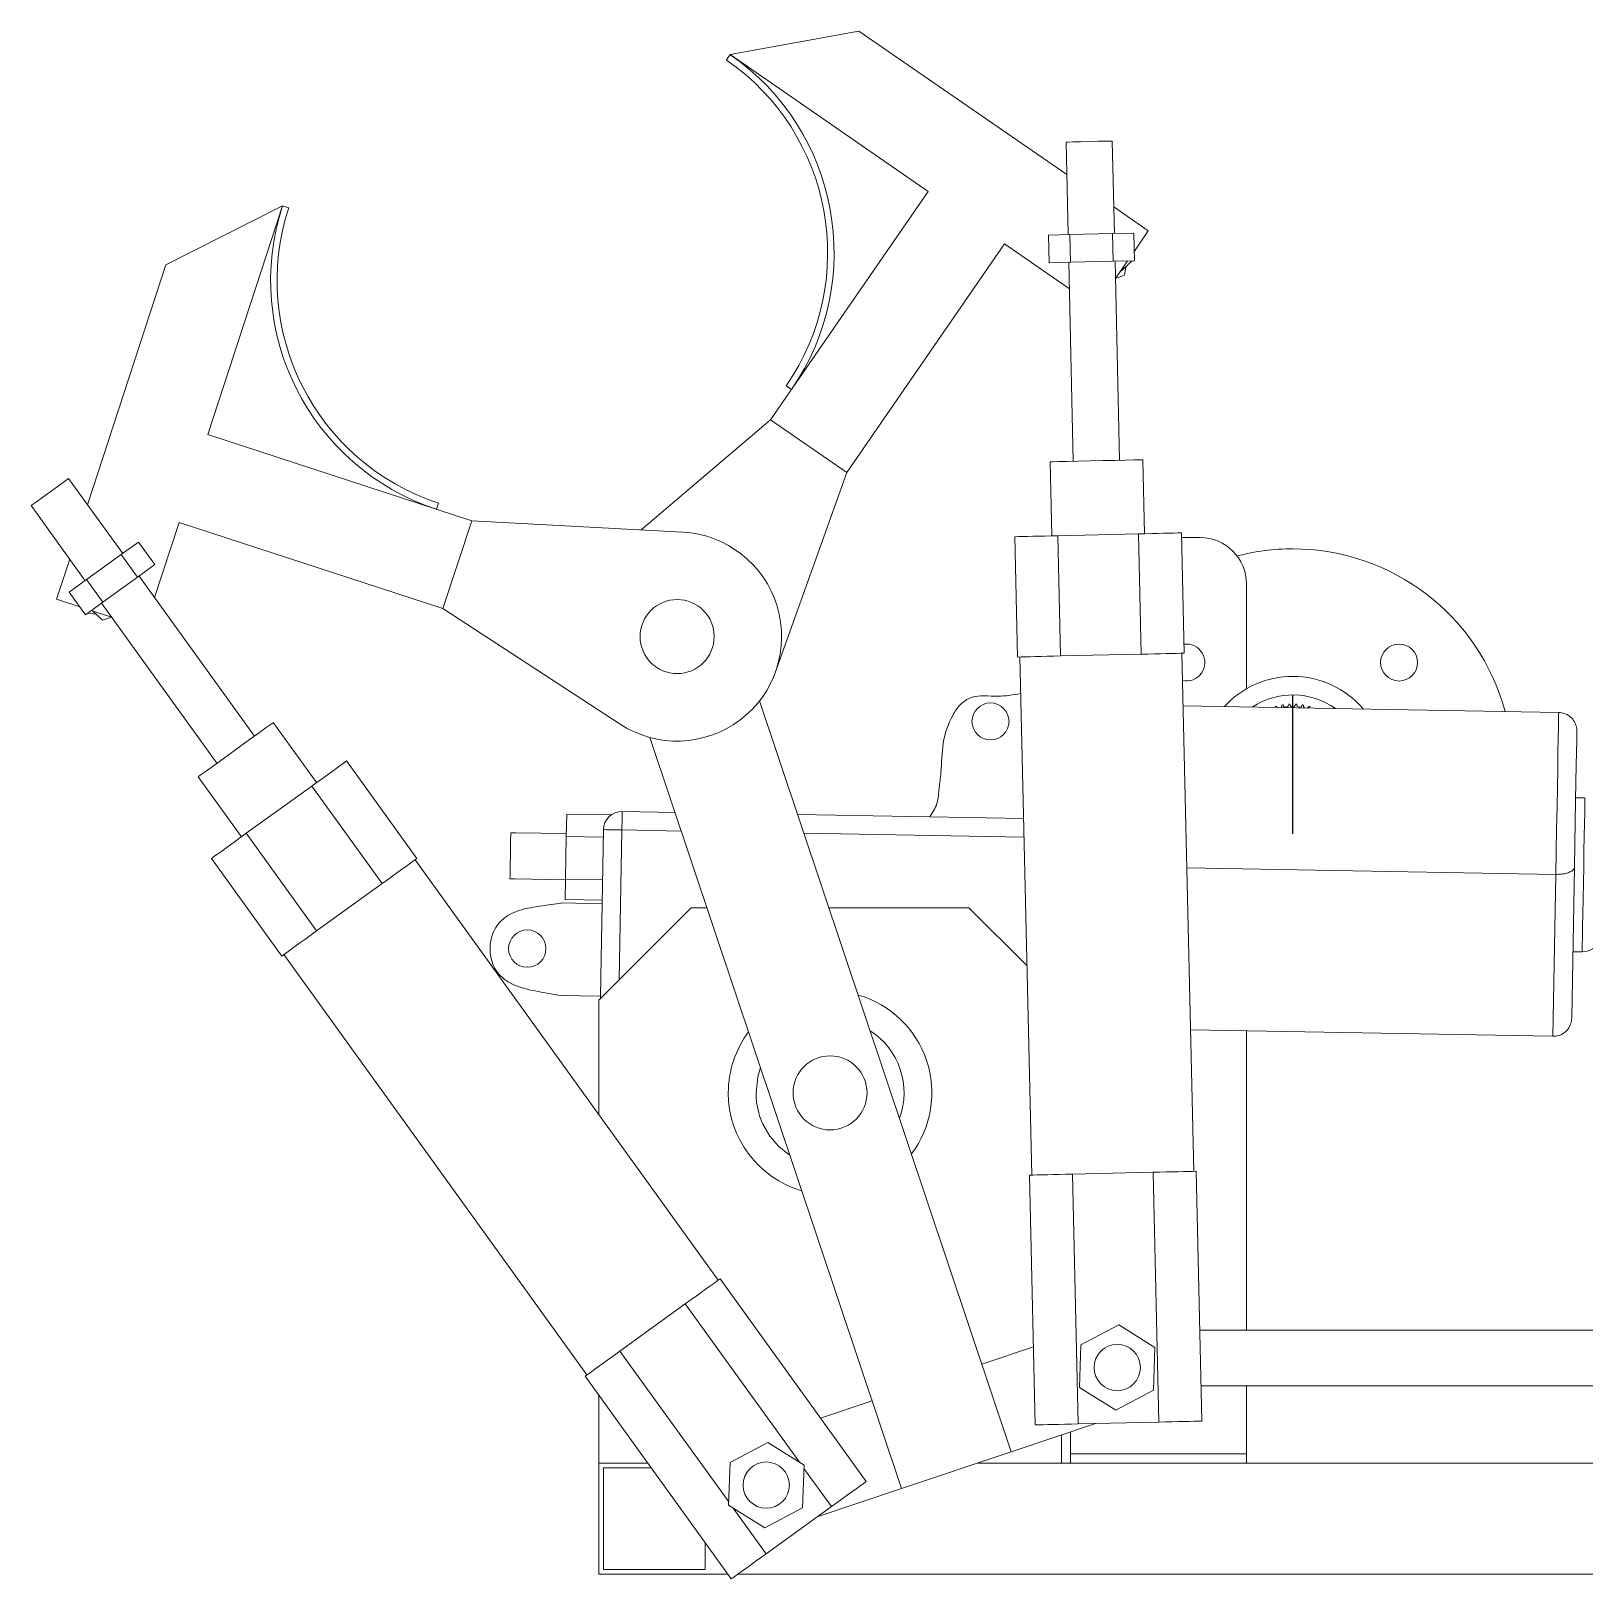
# Model space of a CAD drawing. Header units: millimetres. Extents: x 0 to 1189, y 0 to 841.
# Drawn here: x 503.95 to 537.53, y 718.86 to 752.31 of the extents above; entities that cross this region are included whole.
import ezdxf

# ---------------------------------------------------------------- set-up
doc = ezdxf.new("R2010")
doc.units = ezdxf.units.MM
doc.linetypes.add('CENTERX2', pattern=[20.32, 12.7, -2.54, 2.54, -2.54])

msp = doc.modelspace()

# ---------------------------------------------------------------- linework, layer by layer
at = {"color": 7, "linetype": 'Continuous', "lineweight": 15}
for p, q in [((519.057, 751.804), (521.839, 752.314)), ((521.839, 752.314), (526.331, 749.213)), ((519.057, 751.804), (518.977, 751.689)), ((519.057, 751.804), (523.336, 748.85)), ((526.315, 749.916), (526.36, 747.916)), ((527.36, 747.939), (527.314, 749.938)), ((523.336, 748.85), (519.928, 743.912)), ((509.381, 748.539), (506.858, 747.26)), ((509.381, 748.539), (507.765, 743.597)), ((509.381, 748.539), (509.514, 748.496)), ((527.347, 748.512), (528.094, 747.996)), ((528.094, 747.996), (527.793, 747.56)), ((521.574, 742.776), (524.982, 747.714)), ((524.982, 747.714), (526.387, 746.744)), ((525.937, 747.906), (526.399, 747.917)), ((525.937, 747.906), (525.951, 747.306)), ((526.399, 747.917), (527.322, 747.938)), ((526.399, 747.917), (526.412, 747.317)), ((527.322, 747.938), (527.784, 747.949)), ((527.322, 747.938), (527.336, 747.338)), ((527.784, 747.949), (527.798, 747.349)), ((525.951, 747.306), (526.412, 747.317)), ((526.374, 747.316), (526.473, 743.016)), ((526.412, 747.317), (527.336, 747.338)), ((527.336, 747.338), (527.798, 747.349)), ((527.473, 743.039), (527.374, 747.339)), ((527.644, 747.345), (527.382, 746.966)), ((527.748, 747.348), (527.474, 747.098)), ((506.858, 747.26), (505.165, 742.077)), ((527.383, 746.965), (527.578, 747.037)), ((527.578, 747.037), (527.609, 747.222)), ((520.267, 744.65), (520.382, 744.57)), ((519.928, 743.912), (517.133, 741.533)), ((521.574, 742.776), (519.928, 743.912)), ((507.765, 743.597), (513.469, 741.733)), ((525.973, 743.005), (526.01, 741.405)), ((528.009, 741.451), (527.973, 743.051)), ((505.926, 741.021), (504.756, 742.643)), ((520.038, 738.47), (521.574, 742.776)), ((503.945, 742.058), (505.116, 740.436)), ((512.752, 742.114), (512.708, 741.981)), ((507.144, 741.696), (506.613, 740.07)), ((512.847, 739.832), (507.144, 741.696)), ((512.847, 739.832), (513.469, 741.733)), ((513.469, 741.733), (518.033, 741.484)), ((505.895, 740.999), (506.27, 741.269)), ((506.27, 741.269), (506.621, 740.783)), ((525.21, 741.387), (525.27, 738.787)), ((527.881, 741.448), (526.138, 741.408)), ((526.138, 741.408), (526.198, 738.809)), ((527.881, 741.448), (527.941, 738.849)), ((528.809, 741.469), (528.869, 738.87)), ((529.215, 741.368), (528.811, 741.368)), ((505.146, 740.459), (505.895, 740.999)), ((505.895, 740.999), (506.247, 740.513)), ((504.78, 740.901), (504.497, 740.036)), ((506.247, 740.513), (506.621, 740.783)), ((504.772, 740.188), (505.146, 740.459)), ((505.146, 740.459), (505.498, 739.972)), ((505.498, 739.972), (506.247, 740.513)), ((508.773, 737.077), (506.278, 740.535)), ((530.215, 740.368), (530.215, 738.1)), ((504.497, 740.036), (505.001, 739.871)), ((504.772, 740.188), (505.123, 739.702)), ((505.123, 739.702), (505.498, 739.972)), ((505.467, 739.95), (507.962, 736.492)), ((505.164, 739.731), (505.35, 739.714)), ((505.247, 739.791), (505.684, 739.648)), ((505.487, 739.586), (505.279, 739.78)), ((505.686, 739.646), (505.487, 739.586)), ((516.678, 737.337), (512.847, 739.832)), ((525.32, 738.789), (525.577, 727.591)), ((527.941, 738.849), (526.198, 738.809)), ((529.076, 727.672), (528.819, 738.869)), ((519.693, 737.843), (525.133, 721.611)), ((536.964, 737.588), (528.845, 737.733)), ((530.842, 737.698), (530.84, 737.717)), ((510.115, 736.072), (509.178, 737.37)), ((517.323, 737.048), (522.762, 720.816)), ((510.763, 736.54), (512.285, 734.432)), ((507.557, 736.199), (508.493, 734.902)), ((510.011, 735.997), (508.597, 734.977)), ((510.011, 735.997), (511.532, 733.889)), ((537.531, 735.744), (537.331, 735.747)), ((515.522, 735.394), (515.513, 734.907)), ((515.522, 735.394), (516.486, 735.376)), ((517.866, 735.429), (516.723, 735.449)), ((525.4, 735.294), (520.518, 735.381)), ((508.597, 734.977), (510.118, 732.868)), ((514.314, 734.991), (514.414, 734.989)), ((515.514, 734.97), (514.414, 734.99)), ((515.513, 734.907), (515.496, 733.984)), ((515.513, 734.907), (516.313, 734.893)), ((516.316, 735.056), (516.287, 733.456)), ((507.844, 734.434), (509.366, 732.325)), ((518.798, 725.321), (512.244, 734.403)), ((536.902, 734.089), (528.925, 734.231)), ((537.246, 730.987), (537.305, 734.243)), ((511.532, 733.889), (510.118, 732.868)), ((514.396, 733.991), (514.296, 733.993)), ((514.396, 733.99), (515.496, 733.971)), ((515.496, 733.984), (515.489, 733.547)), ((515.496, 733.984), (516.296, 733.969)), ((536.902, 734.089), (536.839, 730.59)), ((515.489, 733.547), (516.289, 733.533)), ((515.427, 733.472), (516.287, 733.456)), ((518.215, 733.368), (516.215, 731.368)), ((516.287, 733.456), (516.251, 731.457)), ((518.556, 733.368), (518.215, 733.368)), ((524.215, 733.368), (521.193, 733.368)), ((525.473, 732.11), (524.215, 733.368)), ((513.871, 732.597), (513.868, 732.402)), ((509.406, 732.355), (515.96, 723.272)), ((537.272, 732.416), (537.472, 732.413)), ((515.391, 731.472), (516.251, 731.457)), ((516.215, 731.368), (516.215, 728.9)), ((516.251, 731.457), (516.251, 731.403)), ((536.839, 730.59), (529.006, 730.729)), ((530.215, 730.708), (530.215, 724.237)), ((525.527, 727.59), (525.651, 722.192)), ((528.198, 727.652), (526.455, 727.612)), ((526.455, 727.612), (526.579, 722.213)), ((528.198, 727.652), (528.322, 722.253)), ((529.126, 727.673), (529.25, 722.274)), ((518.839, 725.35), (521.999, 720.971)), ((518.086, 724.807), (516.672, 723.786)), ((518.086, 724.807), (520.555, 721.386)), ((527.454, 724.356), (526.639, 723.922)), ((528.238, 723.867), (527.454, 724.356)), ((545.656, 724.237), (529.205, 724.237)), ((516.672, 723.786), (519.024, 720.528)), ((525.612, 723.881), (524.497, 723.507)), ((526.639, 723.922), (526.607, 722.999)), ((528.206, 722.944), (528.238, 723.867)), ((515.92, 723.243), (519.08, 718.864)), ((516.215, 722.834), (516.215, 721.368)), ((526.607, 722.999), (527.391, 722.51)), ((527.391, 722.51), (528.206, 722.944)), ((529.232, 723.037), (545.656, 723.037)), ((530.215, 723.037), (530.215, 721.568)), ((522.127, 722.713), (521.012, 722.339)), ((526.956, 722.222), (525.133, 721.611)), ((528.322, 722.253), (526.579, 722.213)), ((519.869, 721.814), (519.054, 721.38)), ((520.653, 721.325), (519.869, 721.814)), ((526.215, 721.973), (526.215, 721.368)), ((526.415, 721.368), (526.415, 722.04)), ((525.133, 721.611), (522.762, 720.816)), ((530.215, 721.568), (526.415, 721.568)), ((530.215, 721.568), (530.215, 721.368)), ((517.273, 721.368), (516.215, 721.368)), ((516.215, 721.368), (516.215, 718.968)), ((516.315, 721.268), (517.345, 721.268)), ((516.315, 719.068), (516.315, 721.268)), ((519.054, 721.38), (519.022, 720.457)), ((520.621, 720.402), (520.653, 721.325)), ((520.65, 721.254), (521.246, 720.428)), ((526.215, 721.368), (524.408, 721.368)), ((526.215, 721.368), (526.415, 721.368)), ((541.537, 721.368), (526.415, 721.368)), ((522.762, 720.816), (520.937, 720.205)), ((519.022, 720.457), (519.805, 719.968)), ((521.246, 720.428), (519.832, 719.408)), ((519.119, 720.396), (519.832, 719.408)), ((519.805, 719.968), (520.621, 720.402)), ((518.515, 719.647), (518.515, 719.068)), ((519.005, 718.968), (516.215, 718.968)), ((518.515, 719.068), (516.315, 719.068)), ((541.537, 718.968), (519.223, 718.968))]:
    msp.add_line(p, q, dxfattribs=at)
at = {"color": 7, "linetype": 'CENTERX2'}
msp.add_line((531.215, 734.968), (531.215, 737.968), dxfattribs=at)
at = {"color": 8, "linetype": 'Continuous', "lineweight": 15}
for p, q in [((516.658, 731.811), (516.716, 735.049)), ((516.716, 735.049), (518.001, 735.026)), ((520.653, 734.979), (525.409, 734.894))]:
    msp.add_line(p, q, dxfattribs=at)
at = {"color": 7, "linetype": 'Continuous', "lineweight": 15, "flags": 128}
for points in [[(527.007, 749.931), (526.816, 749.927), (526.625, 749.923), (526.462, 749.919), (526.353, 749.916), (526.315, 749.916), (526.315, 749.916)], [(527.314, 749.938), (527.277, 749.938), (527.169, 749.935), (527.007, 749.931)], [(525.973, 743.005), (525.975, 743.005), (526.031, 743.006), (526.156, 743.009), (526.342, 743.013), (526.574, 743.018), (526.837, 743.024), (527.109, 743.031), (527.371, 743.037), (527.604, 743.042), (527.79, 743.046), (527.915, 743.049), (527.97, 743.05), (527.973, 743.051)], [(504.756, 742.643), (504.726, 742.621), (504.638, 742.558), (504.507, 742.463)], [(504.507, 742.463), (504.352, 742.351), (504.197, 742.239), (504.065, 742.144), (503.976, 742.081), (503.945, 742.058), (503.945, 742.058)], [(525.21, 741.387), (525.289, 741.389), (525.38, 741.391), (525.483, 741.393), (525.596, 741.396), (525.719, 741.398), (525.851, 741.401), (525.991, 741.405), (526.138, 741.408)], [(527.881, 741.448), (528.028, 741.451), (528.168, 741.455), (528.3, 741.458), (528.423, 741.46), (528.536, 741.463), (528.639, 741.465), (528.73, 741.468), (528.809, 741.469)], [(525.27, 738.787), (525.349, 738.789), (525.44, 738.791), (525.542, 738.794), (525.655, 738.796), (525.778, 738.799), (525.91, 738.802), (526.05, 738.805), (526.198, 738.809)], [(527.941, 738.849), (528.088, 738.852), (528.228, 738.855), (528.36, 738.858), (528.483, 738.861), (528.596, 738.864), (528.699, 738.866), (528.79, 738.868), (528.869, 738.87)], [(530.866, 737.724), (530.875, 737.703), (530.88, 737.697)], [(531.59, 737.717), (531.588, 737.694), (531.59, 737.684)], [(536.964, 737.588), (536.963, 737.553), (536.962, 737.447), (536.958, 737.272), (536.954, 737.033), (536.949, 736.734), (536.943, 736.381), (536.935, 735.981), (536.928, 735.543), (536.919, 735.075), (536.911, 734.587), (536.902, 734.089)], [(507.557, 736.199), (507.558, 736.201), (507.603, 736.233), (507.705, 736.306), (507.856, 736.415), (508.044, 736.551), (508.257, 736.705), (508.478, 736.864), (508.691, 737.018), (508.879, 737.154), (509.03, 737.262), (509.132, 737.336), (509.176, 737.368), (509.178, 737.37)], [(537.305, 734.243), (537.313, 734.743), (537.322, 735.226), (537.33, 735.678), (537.337, 736.088), (537.344, 736.445), (537.349, 736.739), (537.353, 736.963), (537.356, 737.11), (537.357, 737.177)], [(510.011, 735.997), (510.13, 736.083), (510.244, 736.165), (510.351, 736.243), (510.451, 736.315), (510.542, 736.381), (510.625, 736.441), (510.699, 736.494), (510.763, 736.54)], [(516.723, 735.449), (516.723, 735.441), (516.722, 735.419), (516.722, 735.382), (516.721, 735.332), (516.72, 735.271), (516.718, 735.202), (516.717, 735.127), (516.716, 735.049)], [(507.844, 734.434), (507.908, 734.48), (507.982, 734.533), (508.065, 734.593), (508.157, 734.659), (508.257, 734.731), (508.364, 734.809), (508.477, 734.891), (508.597, 734.977)], [(514.314, 734.991), (514.313, 734.946), (514.311, 734.836), (514.309, 734.677), (514.305, 734.492), (514.302, 734.307), (514.299, 734.148), (514.297, 734.038), (514.296, 733.993)], [(514.414, 734.989), (514.414, 734.99), (514.414, 734.99), (514.414, 734.99), (514.414, 734.99)], [(516.316, 735.056), (516.323, 735.056), (516.346, 735.056), (516.383, 735.055), (516.433, 735.054), (516.493, 735.053), (516.563, 735.052), (516.638, 735.05), (516.716, 735.049)], [(511.532, 733.889), (511.652, 733.975), (511.765, 734.057), (511.872, 734.134), (511.972, 734.206), (512.064, 734.272), (512.147, 734.332), (512.221, 734.386), (512.285, 734.432)], [(509.366, 732.325), (509.43, 732.372), (509.504, 732.425), (509.587, 732.485), (509.678, 732.551), (509.778, 732.623), (509.885, 732.7), (509.999, 732.782), (510.118, 732.868)], [(519.615, 729.368), (519.652, 729.712), (519.712, 729.918)], [(525.527, 727.59), (525.606, 727.592), (525.697, 727.594), (525.799, 727.597), (525.912, 727.599), (526.035, 727.602), (526.167, 727.605), (526.307, 727.608), (526.455, 727.612)], [(528.198, 727.652), (528.345, 727.655), (528.485, 727.658), (528.617, 727.661), (528.74, 727.664), (528.853, 727.667), (528.956, 727.669), (529.047, 727.671), (529.126, 727.673)], [(518.086, 724.807), (518.206, 724.893), (518.319, 724.975), (518.426, 725.052), (518.526, 725.124), (518.618, 725.19), (518.701, 725.25), (518.775, 725.304), (518.839, 725.35)], [(515.92, 723.243), (515.984, 723.289), (516.058, 723.343), (516.141, 723.403), (516.233, 723.469), (516.332, 723.541), (516.439, 723.618), (516.553, 723.7), (516.672, 723.786)], [(525.651, 722.192), (525.73, 722.194), (525.821, 722.196), (525.923, 722.198), (526.036, 722.201), (526.159, 722.203), (526.291, 722.206), (526.431, 722.21), (526.579, 722.213)], [(528.322, 722.253), (528.469, 722.256), (528.609, 722.26), (528.741, 722.263), (528.864, 722.266), (528.977, 722.268), (529.08, 722.27), (529.171, 722.273), (529.25, 722.274)], [(521.246, 720.428), (521.366, 720.514), (521.479, 720.596), (521.586, 720.673), (521.686, 720.745), (521.778, 720.812), (521.861, 720.871), (521.935, 720.925), (521.999, 720.971)], [(519.08, 718.864), (519.144, 718.911), (519.218, 718.964), (519.301, 719.024), (519.393, 719.09), (519.492, 719.162), (519.599, 719.239), (519.713, 719.321), (519.832, 719.408)]]:
    msp.add_lwpolyline(points, dxfattribs=at)
at = {"color": 8, "linetype": 'Continuous', "lineweight": 15, "flags": 128}
msp.add_lwpolyline([(537.531, 735.744), (537.531, 735.707), (537.529, 735.6), (537.526, 735.426), (537.521, 735.193), (537.516, 734.911), (537.511, 734.593), (537.505, 734.252), (537.499, 733.904), (537.492, 733.564), (537.487, 733.246), (537.482, 732.964), (537.478, 732.731), (537.474, 732.557), (537.473, 732.449), (537.472, 732.413)], dxfattribs=at)
at = {"color": 7, "linetype": 'Continuous', "lineweight": 15}
for centre, radius in [((517.91, 739.229), 0.8), ((533.515, 738.668), 0.4), ((524.683, 737.395), 0.4), ((514.67, 732.485), 0.404), ((521.215, 729.368), 0.8), ((527.423, 723.433), 0.5), ((519.837, 720.891), 0.5)]:
    msp.add_circle(centre, radius, dxfattribs=at)
for centre, radius, start, end in [((516.103, 747.524), 5.06, 325.3836, 55.3836), ((516.103, 747.524), 5.2, 325.3836, 55.3836), ((514.324, 746.924), 5.2, 161.9009, 251.9009), ((514.324, 746.924), 5.06, 161.9009, 251.9009), ((517.91, 739.229), 2.259, 236.9195, 86.8824), ((529.215, 740.368), 1, 0, 90), ((531.215, 736.368), 4.756, 90, 104.631), ((531.215, 736.368), 4.756, 15.1274, 90), ((528.915, 738.668), 0.4, 258.0633, 97.2979), ((531.215, 736.368), 2, 90, 137.571), ((531.215, 736.368), 2, 40.3857, 90), ((531.215, 736.368), 1.6, 54.7457, 123.211), ((531.215, 736.368), 1.4, 104.4557, 105.5443), ((530.924, 737.737), 0.06, 315.6339, 10.7721), ((531.215, 736.368), 1.4, 98.4557, 99.5443), ((531.069, 737.76), 0.06, 187.2279, 4.7721), ((531.215, 736.368), 1.4, 92.4557, 93.5443), ((531.215, 737.768), 0.06, 181.2279, 358.7721), ((531.215, 736.368), 1.4, 86.4557, 87.5443), ((531.361, 737.76), 0.06, 175.2279, 352.7721), ((531.215, 736.368), 1.4, 80.4557, 81.5443), ((531.506, 737.737), 0.06, 169.2279, 238.225), ((531.506, 737.737), 0.06, 299.7318, 346.7721), ((531.215, 736.368), 1.4, 74.4557, 75.5443), ((516.716, 735.049), 0.4, 88.9784, 178.9784), ((514.178, 733.994), 0.218, 358.9138, 359.0935), ((537.479, 732.813), 0.4, 268.9784, 358.9784), ((521.215, 729.368), 2.2, 323.1501, 73.9031), ((521.215, 729.368), 2.2, 143.1501, 180), ((521.215, 729.368), 1.6, 339.9018, 57.1514), ((521.215, 729.368), 2.2, 180, 253.9031), ((521.215, 729.368), 1.6, 180, 237.1514)]:
    msp.add_arc(centre, radius, start, end, dxfattribs=at)
for points, knots in [([(525.338, 737.996), (525.172, 737.969), (524.91, 737.926), (524.553, 737.956), (524.261, 737.938), (524.018, 737.768), (523.794, 737.433), (523.626, 736.928), (523.632, 736.388), (523.567, 735.959), (523.555, 735.617), (523.432, 735.426), (523.37, 735.33)], [0, 0, 0, 0, 0.12759, 0.202388, 0.274241, 0.34642, 0.419135, 0.581304, 0.744059, 0.82943, 0.914672, 1, 1, 1, 1]), ([(537.357, 737.177), (537.357, 737.178), (537.358, 737.218), (537.346, 737.303), (537.293, 737.418), (537.204, 737.511), (537.091, 737.574), (537.006, 737.584), (536.964, 737.588)], [0, 0, 0, 0, 0.003174, 0.199561, 0.413426, 0.612827, 0.806304, 1, 1, 1, 1]), ([(537.305, 734.243), (537.305, 734.243), (537.304, 734.227), (537.291, 734.195), (537.234, 734.15), (537.143, 734.115), (537.029, 734.092), (536.944, 734.09), (536.902, 734.089)], [0, 0, 0, 0, 0.003174, 0.199563, 0.413431, 0.612824, 0.806307, 1, 1, 1, 1]), ([(515.427, 733.472), (515.265, 733.449), (514.928, 733.403), (514.504, 733.333), (514.19, 733.175), (514.019, 733.002), (513.908, 732.803), (513.884, 732.665), (513.871, 732.597)], [0, 0, 0, 0, 0.2515174, 0.5245146, 0.6558284, 0.7863213, 0.8933511, 1, 1, 1, 1]), ([(515.391, 731.472), (515.231, 731.5), (514.896, 731.558), (514.474, 731.643), (514.165, 731.813), (514.001, 731.992), (513.897, 732.195), (513.878, 732.333), (513.868, 732.402)], [0, 0, 0, 0, 0.251518, 0.524514, 0.655829, 0.786322, 0.89335, 1, 1, 1, 1]), ([(536.839, 730.59), (536.882, 730.593), (536.967, 730.599), (537.081, 730.658), (537.174, 730.748), (537.232, 730.861), (537.246, 730.945), (537.246, 730.986), (537.246, 730.987)], [0, 0, 0, 0, 0.193695, 0.387174, 0.586572, 0.800439, 0.996825, 1, 1, 1, 1])]:
    msp.add_open_spline(points, degree=3, knots=knots, dxfattribs=at)

doc.saveas('drawing.dxf')
